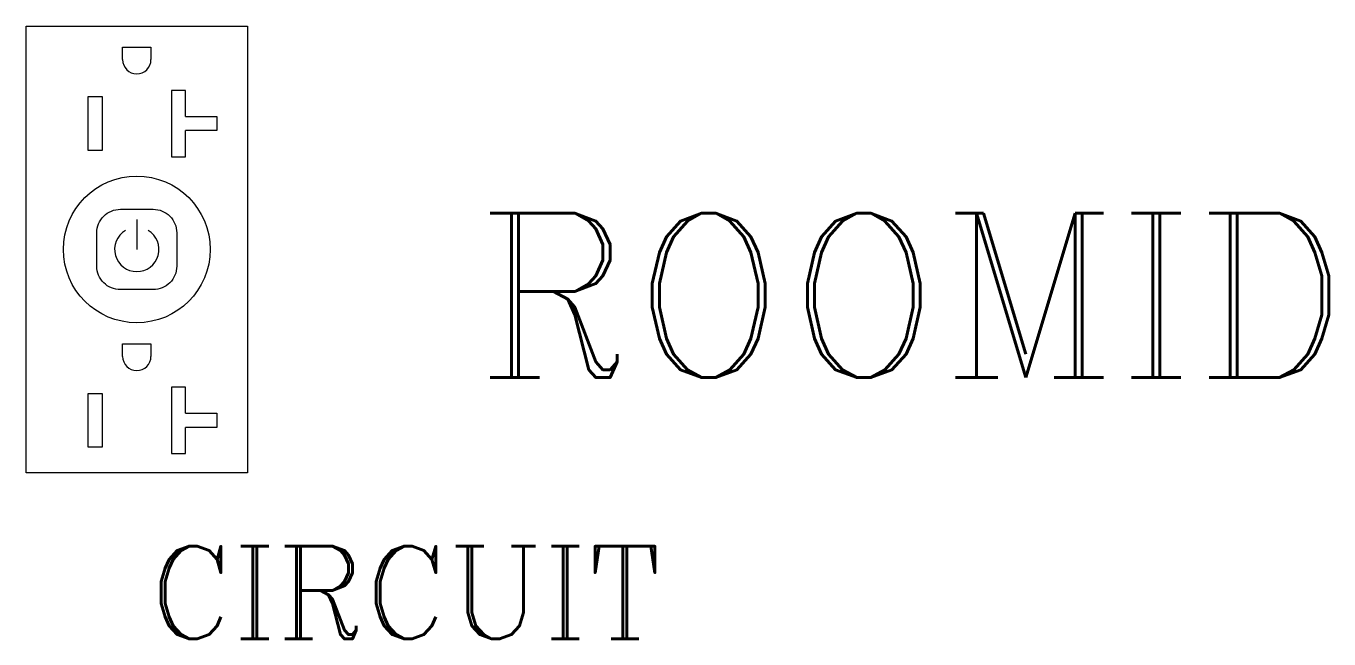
# Model space of a CAD drawing. Header units: inches. Extents: x -7.2 to 77, y -25.2 to 14.4.
import ezdxf
from ezdxf.enums import TextEntityAlignment as Align

# ---------------------------------------------------------------- set-up
doc = ezdxf.new("R2010")
doc.units = ezdxf.units.IN
doc.header["$LTSCALE"] = 48
doc.header["$MEASUREMENT"] = 0
doc.styles.add('ROMANC', font='COMPLEX.SHX')
doc.styles.add('WSNotes', font='complex.shx', dxfattribs={"height": 18})

msp = doc.modelspace()

# ---------------------------------------------------------------- texts
at = {"style": 'WSNotes', "flags": 1}
msp.add_attdef('ROOMID', (21.921, -8.282), '', height=10.625, dxfattribs=at)
at = {"style": 'ROMANC'}
msp.add_attdef('CIRCUIT', text='', height=6, dxfattribs=at).set_placement((17.397, -19.185), align=Align.TOP_CENTER)

# ---------------------------------------------------------------- wipeouts: each hides what was drawn before it
msp.add_wipeout([(-7.154, 14.445), (7.154, 14.445), (7.154, -14.445), (-7.154, -14.445)])

# ---------------------------------------------------------------- next in the draw order: linework, layer by layer
msp.add_line((0, 1.928), (0, 0))
for points in [[(-7.154, 14.445), (7.154, 14.445), (7.154, -14.445), (-7.154, -14.445)], [(-3.151, 9.88), (-2.236, 9.88), (-2.236, 6.404), (-3.151, 6.404)], [(-3.151, -9.307), (-2.236, -9.307), (-2.236, -12.782), (-3.151, -12.782)]]:
    msp.add_lwpolyline(points, close=True)
for points in [[(-0.916, 12.271), (-0.916, 13.086), (0.916, 13.086), (0.916, 12.271)], [(3.151, 8.6), (3.151, 10.287), (2.236, 10.287), (2.236, 5.997), (3.151, 5.997), (3.151, 7.684)], [(3.151, 8.6), (5.172, 8.6), (5.172, 7.684), (3.151, 7.684)], [(-0.916, -6.916), (-0.916, -6.101), (0.916, -6.101), (0.916, -6.916)], [(3.151, -10.587), (3.151, -8.899), (2.236, -8.899), (2.236, -13.19), (3.151, -13.19), (3.151, -11.502)], [(3.151, -10.587), (5.172, -10.587), (5.172, -11.502), (3.151, -11.502)]]:
    msp.add_lwpolyline(points)
msp.add_lwpolyline([(-1.063, 2.598), (1.063, 2.598, -0.414214), (2.579, 1.082), (2.579, -1.082, -0.414214), (1.063, -2.598), (-1.063, -2.598, -0.414214), (-2.579, -1.082), (-2.579, 1.082, -0.414214)], format="xyb", close=True)
msp.add_circle((0, 0), 4.742)
for centre, radius, start, end in [((0, 12.271), 0.916, 180, 0), ((0, 0), 1.434, 120.84144, 59.15856), ((0, -6.916), 0.916, 180, 0)]:
    msp.add_arc(centre, radius, start, end)

doc.saveas('drawing.dxf')
